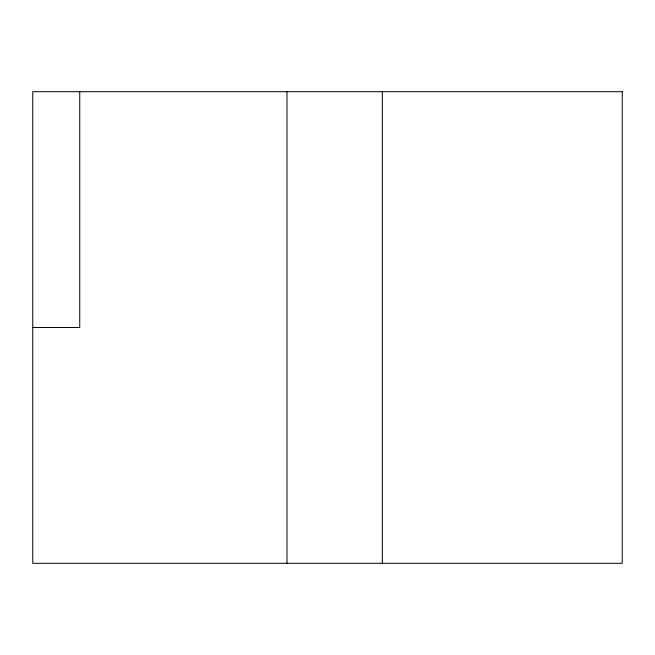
<?xml version="1.0" encoding="UTF-8"?>
<svg xmlns="http://www.w3.org/2000/svg" width="655" height="655" viewBox="0 0 655 655"><rect width="100%" height="100%" fill="white"/><g stroke="black" fill="none" stroke-linecap="round" stroke-linejoin="round"><path stroke-width="0.98" d="M32.75 327.5L79.746 327.5L79.746 91.7M382.307 91.7L382.307 563.3M286.988 91.7L286.988 563.3M622.25 91.7L32.75 91.7L32.75 563.3L622.25 563.3L622.25 91.7"/></g></svg>
